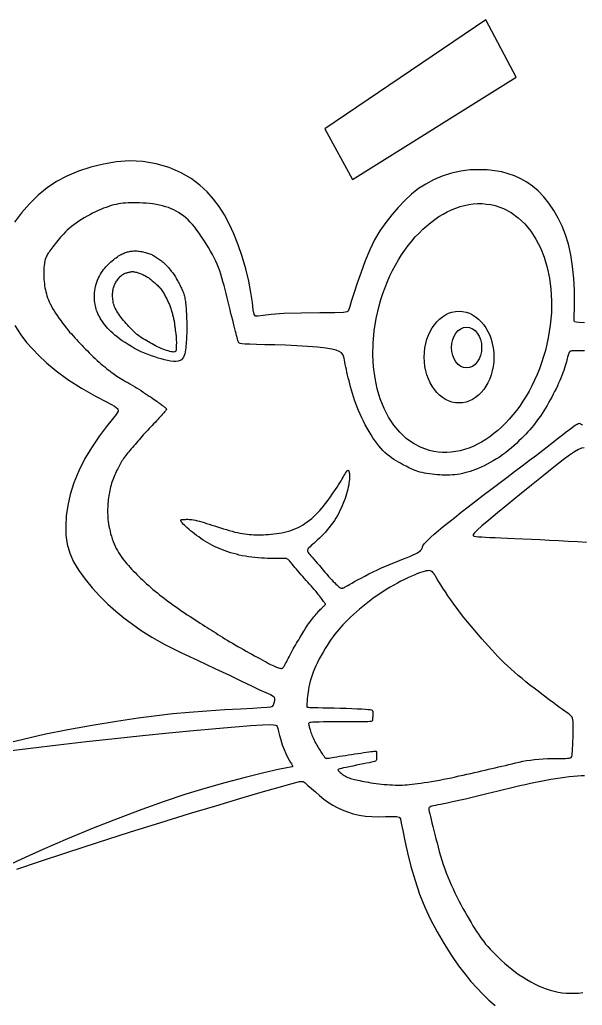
# Model space of a CAD drawing. Extents: x 22 to 188, y 36 to 263.
# Drawn here: x 82.15 to 110.46, y 213.76 to 263.35 of the extents above; entities that cross this region are included whole.
import ezdxf

# ---------------------------------------------------------------- set-up
doc = ezdxf.new("R2010")
doc.units = 0
doc.layers.add('1', color=7, linetype='Continuous')

msp = doc.modelspace()

# ---------------------------------------------------------------- linework, layer by layer
at = {"layer": '1', "color": 7, "linetype": 'Continuous'}
for points in [[(105.611, 263.349), (97.51, 257.861), (98.906, 255.304), (107.131, 260.46)], [(90.127, 246.168), (90.014, 246.154), (89.886, 246.156), (89.747, 246.171), (89.597, 246.198), (89.44, 246.235), (89.279, 246.278), (89.114, 246.326), (88.947, 246.379), (88.779, 246.437), (88.609, 246.501), (88.44, 246.571), (88.271, 246.646), (88.102, 246.727), (87.936, 246.814), (87.772, 246.907), (87.613, 247.002), (87.459, 247.1), (87.313, 247.198), (87.176, 247.295), (87.05, 247.391), (86.935, 247.483), (86.831, 247.572), (86.736, 247.659), (86.65, 247.743), (86.572, 247.827), (86.5, 247.91), (86.433, 247.993), (86.37, 248.077), (86.312, 248.161), (86.258, 248.244), (86.208, 248.327), (86.163, 248.409), (86.122, 248.489), (86.085, 248.567), (86.053, 248.643), (86.025, 248.718), (86.001, 248.793), (85.98, 248.868), (85.962, 248.947), (85.947, 249.028), (85.934, 249.114), (85.924, 249.205), (85.917, 249.301), (85.912, 249.401), (85.913, 249.505), (85.917, 249.61), (85.928, 249.718), (85.944, 249.826), (85.967, 249.934), (85.997, 250.042), (86.032, 250.148), (86.073, 250.252), (86.118, 250.354), (86.168, 250.453), (86.221, 250.548), (86.271, 250.627), (86.323, 250.703), (86.377, 250.777), (86.433, 250.847), (86.491, 250.915), (86.551, 250.98), (86.613, 251.043), (86.676, 251.104), (86.74, 251.163), (86.805, 251.221), (86.871, 251.275), (86.937, 251.327), (87.003, 251.376), (87.068, 251.421), (87.131, 251.463), (87.193, 251.5), (87.253, 251.534), (87.312, 251.563), (87.368, 251.589), (87.423, 251.612), (87.477, 251.631), (87.53, 251.648), (87.582, 251.663), (87.633, 251.675), (87.684, 251.686), (87.735, 251.696), (87.786, 251.703), (87.837, 251.709), (87.889, 251.713), (87.943, 251.715), (87.997, 251.714), (88.054, 251.712), (88.112, 251.707), (88.172, 251.7), (88.233, 251.691), (88.294, 251.681), (88.355, 251.669), (88.416, 251.655), (88.475, 251.64), (88.532, 251.624), (88.588, 251.607), (88.641, 251.59), (88.693, 251.57), (88.744, 251.55), (88.794, 251.528), (88.843, 251.504), (88.892, 251.479), (88.941, 251.452), (88.99, 251.423), (89.04, 251.392), (89.089, 251.359), (89.138, 251.325), (89.187, 251.29), (89.234, 251.255), (89.28, 251.218), (89.325, 251.182), (89.368, 251.146), (89.409, 251.109), (89.449, 251.072), (89.488, 251.035), (89.525, 250.997), (89.563, 250.958), (89.599, 250.919), (89.636, 250.878), (89.672, 250.837), (89.709, 250.794), (89.745, 250.75), (89.781, 250.705), (89.816, 250.658), (89.852, 250.611), (89.886, 250.562), (89.92, 250.511), (89.954, 250.46), (89.986, 250.407), (90.019, 250.353), (90.05, 250.298), (90.081, 250.242), (90.112, 250.186), (90.143, 250.129), (90.173, 250.071), (90.203, 250.014), (90.232, 249.956), (90.261, 249.898), (90.289, 249.84), (90.316, 249.783), (90.341, 249.725), (90.365, 249.667), (90.387, 249.61), (90.407, 249.552), (90.425, 249.494), (90.441, 249.435), (90.456, 249.374), (90.469, 249.311), (90.481, 249.244), (90.491, 249.173), (90.501, 249.097), (90.51, 249.016), (90.518, 248.93), (90.525, 248.841), (90.531, 248.75), (90.536, 248.656), (90.541, 248.562), (90.546, 248.468), (90.55, 248.375), (90.553, 248.284), (90.556, 248.194), (90.558, 248.105), (90.56, 248.017), (90.561, 247.927), (90.561, 247.837), (90.561, 247.745), (90.559, 247.651), (90.557, 247.554), (90.554, 247.454), (90.549, 247.353), (90.544, 247.25), (90.537, 247.146), (90.529, 247.042), (90.519, 246.938), (90.508, 246.834), (90.495, 246.732), (90.479, 246.633), (90.458, 246.538), (90.431, 246.45), (90.395, 246.371), (90.35, 246.301), (90.294, 246.244), (90.224, 246.2), (90.127, 246.168)], [(89.844, 246.634), (89.78, 246.645), (89.706, 246.662), (89.626, 246.683), (89.54, 246.71), (89.45, 246.741), (89.359, 246.776), (89.267, 246.814), (89.176, 246.855), (89.084, 246.898), (88.993, 246.943), (88.902, 246.99), (88.812, 247.038), (88.722, 247.087), (88.633, 247.136), (88.545, 247.186), (88.458, 247.236), (88.372, 247.288), (88.289, 247.342), (88.208, 247.397), (88.129, 247.454), (88.053, 247.513), (87.98, 247.575), (87.909, 247.639), (87.84, 247.705), (87.772, 247.774), (87.705, 247.844), (87.638, 247.916), (87.572, 247.989), (87.505, 248.065), (87.44, 248.141), (87.376, 248.218), (87.314, 248.295), (87.253, 248.373), (87.196, 248.45), (87.141, 248.527), (87.09, 248.603), (87.042, 248.679), (86.999, 248.755), (86.961, 248.83), (86.927, 248.905), (86.899, 248.98), (86.877, 249.055), (86.86, 249.129), (86.848, 249.202), (86.839, 249.273), (86.834, 249.342), (86.83, 249.407), (86.829, 249.469), (86.828, 249.526), (86.829, 249.58), (86.831, 249.63), (86.835, 249.679), (86.841, 249.727), (86.849, 249.775), (86.86, 249.823), (86.872, 249.867), (86.887, 249.911), (86.903, 249.956), (86.922, 250.002), (86.944, 250.048), (86.967, 250.095), (86.993, 250.141), (87.021, 250.188), (87.051, 250.234), (87.083, 250.28), (87.118, 250.324), (87.153, 250.367), (87.19, 250.407), (87.229, 250.444), (87.268, 250.478), (87.308, 250.509), (87.348, 250.535), (87.388, 250.557), (87.428, 250.576), (87.468, 250.592), (87.507, 250.606), (87.544, 250.618), (87.58, 250.628), (87.614, 250.638), (87.646, 250.646), (87.676, 250.655), (87.705, 250.662), (87.734, 250.668), (87.763, 250.672), (87.793, 250.675), (87.825, 250.676), (87.859, 250.674), (87.896, 250.67), (87.936, 250.664), (87.978, 250.655), (88.022, 250.645), (88.067, 250.632), (88.114, 250.618), (88.161, 250.602), (88.209, 250.584), (88.258, 250.565), (88.306, 250.545), (88.354, 250.524), (88.402, 250.501), (88.449, 250.477), (88.495, 250.452), (88.54, 250.426), (88.584, 250.399), (88.626, 250.372), (88.666, 250.343), (88.707, 250.313), (88.746, 250.282), (88.785, 250.25), (88.825, 250.217), (88.865, 250.182), (88.907, 250.147), (88.949, 250.11), (88.993, 250.071), (89.037, 250.031), (89.081, 249.99), (89.124, 249.947), (89.167, 249.902), (89.208, 249.856), (89.247, 249.809), (89.284, 249.76), (89.319, 249.71), (89.352, 249.658), (89.384, 249.607), (89.414, 249.555), (89.443, 249.503), (89.471, 249.451), (89.497, 249.401), (89.523, 249.351), (89.549, 249.302), (89.573, 249.254), (89.597, 249.206), (89.62, 249.159), (89.643, 249.111), (89.664, 249.063), (89.684, 249.014), (89.704, 248.965), (89.723, 248.914), (89.741, 248.863), (89.758, 248.812), (89.775, 248.76), (89.79, 248.709), (89.806, 248.657), (89.821, 248.606), (89.835, 248.555), (89.849, 248.504), (89.862, 248.454), (89.875, 248.404), (89.887, 248.353), (89.898, 248.302), (89.908, 248.25), (89.918, 248.198), (89.926, 248.144), (89.934, 248.09), (89.942, 248.036), (89.949, 247.982), (89.956, 247.928), (89.962, 247.874), (89.969, 247.821), (89.976, 247.77), (89.984, 247.719), (89.991, 247.669), (89.999, 247.62), (90.006, 247.569), (90.014, 247.516), (90.02, 247.462), (90.025, 247.404), (90.03, 247.342), (90.033, 247.276), (90.034, 247.207), (90.035, 247.137), (90.035, 247.067), (90.034, 246.998), (90.032, 246.933), (90.03, 246.872), (90.027, 246.817), (90.024, 246.77), (90.02, 246.73), (90.013, 246.697), (90.002, 246.672), (89.986, 246.652), (89.965, 246.639), (89.936, 246.632), (89.898, 246.63), (89.844, 246.634)], [(102.687, 235.625), (102.601, 235.611), (102.503, 235.587), (102.393, 235.554), (102.271, 235.512), (102.139, 235.461), (101.995, 235.402), (101.842, 235.336), (101.68, 235.262), (101.511, 235.181), (101.337, 235.095), (101.159, 235.002), (100.979, 234.904), (100.8, 234.801), (100.621, 234.694), (100.444, 234.583), (100.268, 234.467), (100.094, 234.347), (99.922, 234.223), (99.752, 234.096), (99.583, 233.964), (99.416, 233.83), (99.253, 233.693), (99.094, 233.555), (98.941, 233.418), (98.795, 233.283), (98.658, 233.152), (98.531, 233.026), (98.414, 232.906), (98.307, 232.789), (98.206, 232.674), (98.111, 232.558), (98.017, 232.438), (97.924, 232.31), (97.828, 232.174), (97.729, 232.026), (97.627, 231.868), (97.524, 231.703), (97.423, 231.533), (97.323, 231.36), (97.229, 231.186), (97.141, 231.014), (97.06, 230.846), (96.987, 230.681), (96.922, 230.521), (96.865, 230.365), (96.814, 230.213), (96.771, 230.066), (96.734, 229.923), (96.704, 229.784), (96.68, 229.651), (96.66, 229.525), (96.645, 229.407), (96.634, 229.297), (96.625, 229.198), (96.617, 229.11), (96.612, 229.043), (96.608, 228.985), (96.605, 228.935), (96.602, 228.892), (96.601, 228.857), (96.6, 228.828), (96.601, 228.805), (96.603, 228.787), (96.606, 228.773), (96.617, 228.764), (96.642, 228.757), (96.686, 228.752), (96.755, 228.748), (96.857, 228.746), (96.996, 228.743), (97.179, 228.739), (97.41, 228.734), (97.678, 228.727), (97.971, 228.719), (98.276, 228.71), (98.581, 228.701), (98.873, 228.691), (99.139, 228.681), (99.368, 228.67), (99.548, 228.66), (99.685, 228.649), (99.783, 228.637), (99.849, 228.622), (99.89, 228.603), (99.911, 228.58), (99.919, 228.551), (99.921, 228.515), (99.92, 228.472), (99.92, 228.424), (99.918, 228.372), (99.917, 228.319), (99.915, 228.266), (99.913, 228.215), (99.911, 228.169), (99.909, 228.129), (99.905, 228.097), (99.896, 228.073), (99.874, 228.055), (99.833, 228.042), (99.768, 228.034), (99.671, 228.029), (99.537, 228.026), (99.359, 228.025), (99.134, 228.024), (98.872, 228.023), (98.585, 228.022), (98.286, 228.021), (97.987, 228.02), (97.7, 228.018), (97.439, 228.016), (97.215, 228.013), (97.039, 228.009), (96.906, 228.004), (96.812, 227.996), (96.749, 227.987), (96.711, 227.974), (96.694, 227.958), (96.689, 227.939), (96.692, 227.914), (96.697, 227.885), (96.704, 227.85), (96.712, 227.811), (96.721, 227.768), (96.733, 227.72), (96.747, 227.668), (96.763, 227.612), (96.782, 227.552), (96.803, 227.489), (96.828, 227.422), (96.855, 227.353), (96.884, 227.282), (96.916, 227.21), (96.95, 227.136), (96.986, 227.062), (97.024, 226.987), (97.064, 226.914), (97.106, 226.841), (97.148, 226.771), (97.19, 226.702), (97.231, 226.637), (97.271, 226.575), (97.309, 226.517), (97.344, 226.464), (97.376, 226.416), (97.405, 226.374), (97.431, 226.336), (97.454, 226.303), (97.474, 226.274), (97.493, 226.25), (97.509, 226.23), (97.523, 226.213), (97.536, 226.2), (97.55, 226.191), (97.568, 226.186), (97.591, 226.184), (97.623, 226.185), (97.666, 226.19), (97.722, 226.198), (97.795, 226.21), (97.886, 226.225), (97.993, 226.243), (98.115, 226.263), (98.248, 226.286), (98.391, 226.309), (98.541, 226.334), (98.696, 226.359), (98.853, 226.384), (99.011, 226.408), (99.167, 226.431), (99.317, 226.453), (99.461, 226.474), (99.594, 226.493), (99.715, 226.509), (99.821, 226.522), (99.909, 226.533), (99.978, 226.54), (100.029, 226.544), (100.065, 226.543), (100.089, 226.538), (100.103, 226.527), (100.11, 226.511), (100.112, 226.489), (100.112, 226.461), (100.112, 226.427), (100.113, 226.387), (100.113, 226.344), (100.114, 226.299), (100.114, 226.255), (100.113, 226.211), (100.112, 226.171), (100.109, 226.135), (100.104, 226.106), (100.095, 226.081), (100.077, 226.061), (100.048, 226.042), (100.003, 226.024), (99.94, 226.006), (99.855, 225.986), (99.744, 225.962), (99.607, 225.934), (99.448, 225.903), (99.274, 225.868), (99.094, 225.833), (98.915, 225.798), (98.743, 225.763), (98.587, 225.731), (98.453, 225.702), (98.347, 225.677), (98.269, 225.656), (98.215, 225.636), (98.183, 225.618), (98.169, 225.599), (98.171, 225.58), (98.186, 225.557), (98.211, 225.532), (98.243, 225.501), (98.283, 225.468), (98.327, 225.431), (98.377, 225.393), (98.43, 225.355), (98.487, 225.318), (98.545, 225.283), (98.605, 225.251), (98.666, 225.222), (98.729, 225.198), (98.793, 225.176), (98.86, 225.156), (98.931, 225.137), (99.006, 225.119), (99.087, 225.102), (99.173, 225.083), (99.266, 225.064), (99.366, 225.043), (99.471, 225.021), (99.583, 225), (99.7, 224.978), (99.822, 224.958), (99.95, 224.938), (100.082, 224.919), (100.219, 224.902), (100.358, 224.886), (100.499, 224.873), (100.641, 224.862), (100.781, 224.852), (100.918, 224.845), (101.051, 224.84), (101.179, 224.838), (101.301, 224.838), (101.417, 224.841), (101.533, 224.846), (101.649, 224.855), (101.768, 224.865), (101.894, 224.879), (102.029, 224.896), (102.175, 224.916), (102.334, 224.939), (102.505, 224.964), (102.686, 224.993), (102.876, 225.024), (103.071, 225.057), (103.271, 225.093), (103.473, 225.13), (103.675, 225.17), (103.876, 225.211), (104.075, 225.253), (104.272, 225.297), (104.466, 225.341), (104.658, 225.385), (104.847, 225.428), (105.032, 225.472), (105.215, 225.514), (105.393, 225.555), (105.569, 225.594), (105.742, 225.633), (105.913, 225.672), (106.083, 225.711), (106.252, 225.75), (106.421, 225.79), (106.59, 225.831), (106.76, 225.873), (106.931, 225.915), (107.106, 225.957), (107.285, 225.998), (107.468, 226.036), (107.658, 226.071), (107.855, 226.101), (108.06, 226.126), (108.274, 226.146), (108.492, 226.16), (108.709, 226.17), (108.92, 226.176), (109.121, 226.18), (109.306, 226.182), (109.47, 226.182), (109.609, 226.183), (109.719, 226.185), (109.802, 226.192), (109.863, 226.207), (109.904, 226.235), (109.932, 226.278), (109.948, 226.341), (109.958, 226.428), (109.965, 226.542), (109.972, 226.685), (109.98, 226.852), (109.987, 227.034), (109.995, 227.225), (110.001, 227.416), (110.005, 227.599), (110.007, 227.768), (110.007, 227.914), (110.002, 228.032), (109.992, 228.126), (109.975, 228.2), (109.948, 228.261), (109.909, 228.314), (109.856, 228.365), (109.786, 228.419), (109.699, 228.482), (109.591, 228.559), (109.465, 228.649), (109.323, 228.751), (109.166, 228.864), (108.997, 228.988), (108.817, 229.12), (108.629, 229.259), (108.434, 229.406), (108.235, 229.557), (108.033, 229.713), (107.83, 229.872), (107.628, 230.034), (107.429, 230.197), (107.234, 230.36), (107.045, 230.522), (106.865, 230.682), (106.693, 230.84), (106.529, 230.997), (106.371, 231.154), (106.216, 231.314), (106.061, 231.477), (105.906, 231.646), (105.747, 231.822), (105.582, 232.006), (105.411, 232.201), (105.233, 232.404), (105.052, 232.614), (104.869, 232.83), (104.686, 233.05), (104.505, 233.273), (104.329, 233.496), (104.159, 233.719), (103.998, 233.94), (103.845, 234.155), (103.703, 234.364), (103.571, 234.562), (103.45, 234.748), (103.342, 234.92), (103.246, 235.074), (103.164, 235.208), (103.096, 235.32), (103.038, 235.412), (102.989, 235.485), (102.945, 235.541), (102.904, 235.581), (102.861, 235.609), (102.814, 235.624), (102.76, 235.629), (102.687, 235.625)]]:
    msp.add_lwpolyline(points, close=True, dxfattribs=at)
for points in [[(110.567, 248.102), (110.308, 248.109), (110.149, 248.123), (110.073, 248.154), (110.049, 248.211), (110.048, 248.31), (110.057, 248.485), (110.068, 248.775), (110.073, 249.205), (110.063, 249.739), (110.031, 250.329), (109.969, 250.93), (109.879, 251.512), (109.762, 252.05), (109.62, 252.529), (109.451, 252.96), (109.254, 253.364), (109.027, 253.756), (108.777, 254.125), (108.513, 254.456), (108.242, 254.735), (107.962, 254.969), (107.672, 255.168), (107.37, 255.34), (107.058, 255.486), (106.737, 255.603), (106.408, 255.69), (106.061, 255.75), (105.683, 255.788), (105.265, 255.804), (104.817, 255.79), (104.35, 255.732), (103.878, 255.623), (103.416, 255.471), (102.981, 255.288), (102.584, 255.083), (102.218, 254.849), (101.871, 254.576), (101.532, 254.258), (101.201, 253.904), (100.881, 253.53), (100.573, 253.145), (100.282, 252.735), (100.011, 252.281), (99.764, 251.773), (99.537, 251.223), (99.327, 250.653), (99.132, 250.089), (98.964, 249.577), (98.836, 249.173), (98.759, 248.913), (98.716, 248.767), (98.688, 248.692), (98.637, 248.648), (98.453, 248.622), (98.013, 248.609), (97.248, 248.601), (96.32, 248.589), (95.45, 248.562), (94.812, 248.516), (94.396, 248.466), (94.146, 248.433), (94.01, 248.44), (93.943, 248.53), (93.905, 248.747), (93.86, 249.122), (93.79, 249.622), (93.683, 250.2), (93.532, 250.812), (93.345, 251.429), (93.138, 252.022), (92.921, 252.572), (92.694, 253.074), (92.453, 253.53), (92.192, 253.945), (91.905, 254.327), (91.583, 254.687), (91.216, 255.031), (90.788, 255.354), (90.279, 255.649), (89.681, 255.905), (89.023, 256.103), (88.345, 256.223), (87.678, 256.25), (87.023, 256.198), (86.375, 256.084), (85.731, 255.924), (85.108, 255.723), (84.529, 255.482), (84.008, 255.204), (83.532, 254.883), (83.083, 254.513), (82.648, 254.092), (82.244, 253.638), (81.893, 253.168)], [(110.568, 246.693), (110.421, 246.695), (110.285, 246.695), (110.166, 246.693), (110.07, 246.691), (109.994, 246.687), (109.937, 246.683), (109.894, 246.676), (109.863, 246.668), (109.841, 246.657), (109.826, 246.644), (109.814, 246.628), (109.803, 246.608), (109.792, 246.584), (109.781, 246.555), (109.769, 246.519), (109.756, 246.477), (109.741, 246.427), (109.725, 246.368), (109.706, 246.299), (109.685, 246.22), (109.66, 246.131), (109.632, 246.033), (109.601, 245.928), (109.566, 245.816), (109.527, 245.699), (109.484, 245.576), (109.437, 245.45), (109.386, 245.321), (109.33, 245.189), (109.27, 245.055), (109.207, 244.92), (109.14, 244.782), (109.071, 244.643), (108.998, 244.503), (108.923, 244.362), (108.846, 244.221), (108.767, 244.08), (108.686, 243.939), (108.603, 243.801), (108.52, 243.665), (108.436, 243.533), (108.351, 243.404), (108.266, 243.28), (108.18, 243.162), (108.094, 243.048), (108.006, 242.937), (107.916, 242.828), (107.822, 242.72), (107.724, 242.612), (107.621, 242.502), (107.512, 242.39), (107.397, 242.274), (107.275, 242.155), (107.148, 242.034), (107.016, 241.914), (106.878, 241.794), (106.737, 241.676), (106.591, 241.561), (106.442, 241.451), (106.291, 241.346), (106.138, 241.247), (105.983, 241.154), (105.829, 241.066), (105.676, 240.985), (105.524, 240.909), (105.375, 240.839), (105.229, 240.776), (105.088, 240.718), (104.95, 240.667), (104.816, 240.621), (104.685, 240.581), (104.556, 240.546), (104.429, 240.516), (104.303, 240.491), (104.177, 240.471), (104.052, 240.455), (103.926, 240.444), (103.8, 240.436), (103.673, 240.433), (103.547, 240.433), (103.419, 240.436), (103.29, 240.443), (103.161, 240.453), (103.031, 240.466), (102.9, 240.481), (102.772, 240.499), (102.645, 240.519), (102.523, 240.541), (102.406, 240.566), (102.295, 240.592), (102.193, 240.62), (102.098, 240.65), (102.01, 240.682), (101.928, 240.716), (101.848, 240.753), (101.768, 240.791), (101.688, 240.833), (101.603, 240.878), (101.514, 240.925), (101.417, 240.976), (101.314, 241.031), (101.206, 241.091), (101.094, 241.155), (100.981, 241.225), (100.866, 241.301), (100.753, 241.383), (100.641, 241.473), (100.532, 241.57), (100.426, 241.675), (100.323, 241.787), (100.222, 241.907), (100.123, 242.035), (100.025, 242.171), (99.927, 242.315), (99.83, 242.467), (99.734, 242.627), (99.638, 242.794), (99.544, 242.966), (99.452, 243.142), (99.364, 243.32), (99.28, 243.5), (99.201, 243.68), (99.127, 243.859), (99.061, 244.035), (99, 244.208), (98.945, 244.379), (98.894, 244.546), (98.848, 244.709), (98.805, 244.87), (98.764, 245.026), (98.726, 245.179), (98.689, 245.327), (98.653, 245.471), (98.62, 245.611), (98.589, 245.745), (98.56, 245.873), (98.534, 245.996), (98.512, 246.112), (98.492, 246.221), (98.475, 246.323), (98.451, 246.418), (98.409, 246.506), (98.338, 246.586), (98.229, 246.658), (98.07, 246.723), (97.851, 246.78), (97.562, 246.83), (97.138, 246.876), (97.138, 246.876), (96.638, 246.914), (96.093, 246.944), (95.532, 246.967), (94.986, 246.985), (94.486, 246.999), (94.061, 247.01), (93.735, 247.02), (93.5, 247.03), (93.34, 247.043), (93.239, 247.061), (93.183, 247.084), (93.155, 247.117), (93.141, 247.16), (93.127, 247.214), (93.11, 247.282), (93.092, 247.361), (93.07, 247.452), (93.045, 247.554), (93.017, 247.668), (92.985, 247.793), (92.95, 247.929), (92.912, 248.076), (92.871, 248.233), (92.827, 248.399), (92.782, 248.575), (92.735, 248.76), (92.686, 248.953), (92.637, 249.154), (92.588, 249.36), (92.537, 249.568), (92.486, 249.776), (92.434, 249.981), (92.381, 250.18), (92.328, 250.369), (92.273, 250.549), (92.217, 250.719), (92.157, 250.883), (92.092, 251.044), (92.021, 251.204), (91.943, 251.367), (91.856, 251.535), (91.759, 251.71), (91.653, 251.89), (91.542, 252.073), (91.426, 252.254), (91.308, 252.431), (91.189, 252.601), (91.073, 252.76), (90.959, 252.908), (90.847, 253.043), (90.736, 253.167), (90.624, 253.281), (90.509, 253.386), (90.39, 253.483), (90.266, 253.573), (90.151, 253.647), (90.03, 253.717), (89.904, 253.781), (89.772, 253.84), (89.634, 253.894), (89.49, 253.942), (89.34, 253.985), (89.184, 254.022), (89.022, 254.052), (88.856, 254.077), (88.687, 254.097), (88.519, 254.112), (88.352, 254.123), (88.189, 254.13), (88.031, 254.134), (87.881, 254.135), (87.739, 254.134), (87.606, 254.13), (87.479, 254.123), (87.357, 254.113), (87.238, 254.098), (87.12, 254.08), (87.002, 254.056), (86.882, 254.028), (86.76, 253.993), (86.634, 253.954), (86.505, 253.909), (86.374, 253.859), (86.24, 253.804), (86.103, 253.743), (85.965, 253.679), (85.824, 253.609), (85.683, 253.535), (85.54, 253.458), (85.399, 253.376), (85.26, 253.292), (85.125, 253.206), (84.995, 253.118), (84.871, 253.029), (84.754, 252.94), (84.647, 252.85), (84.547, 252.761), (84.455, 252.672), (84.369, 252.583), (84.289, 252.496), (84.213, 252.409), (84.142, 252.324), (84.073, 252.24), (84.007, 252.158), (83.943, 252.078), (83.883, 252.001), (83.825, 251.926), (83.771, 251.854), (83.72, 251.786), (83.673, 251.721), (83.631, 251.661), (83.593, 251.604), (83.559, 251.551), (83.528, 251.499), (83.501, 251.448), (83.478, 251.395), (83.457, 251.339), (83.438, 251.278), (83.422, 251.212), (83.407, 251.139), (83.394, 251.06), (83.383, 250.974), (83.374, 250.884), (83.367, 250.79), (83.363, 250.692), (83.361, 250.591), (83.362, 250.489), (83.365, 250.385), (83.372, 250.281), (83.381, 250.176), (83.393, 250.071), (83.408, 249.967), (83.426, 249.863), (83.446, 249.76), (83.469, 249.658), (83.496, 249.558), (83.525, 249.459), (83.559, 249.359), (83.597, 249.258), (83.641, 249.156), (83.69, 249.05), (83.747, 248.941), (83.81, 248.827), (83.881, 248.708), (83.959, 248.585), (84.041, 248.459), (84.128, 248.333), (84.218, 248.207), (84.309, 248.083), (84.401, 247.962), (84.491, 247.847), (84.58, 247.738), (84.667, 247.635), (84.753, 247.536), (84.838, 247.441), (84.923, 247.347), (85.009, 247.255), (85.096, 247.163), (85.185, 247.07), (85.276, 246.975), (85.368, 246.878), (85.463, 246.78), (85.558, 246.682), (85.655, 246.584), (85.753, 246.487), (85.851, 246.392), (85.95, 246.299), (86.048, 246.208), (86.146, 246.121), (86.243, 246.037), (86.338, 245.957), (86.43, 245.88), (86.519, 245.808), (86.604, 245.74), (86.685, 245.677), (86.761, 245.619), (86.834, 245.565), (86.905, 245.514), (86.976, 245.464), (87.048, 245.416), (87.123, 245.367), (87.203, 245.317), (87.289, 245.265), (87.382, 245.209), (87.482, 245.151), (87.588, 245.09), (87.697, 245.026), (87.809, 244.961), (87.923, 244.894), (88.037, 244.826), (88.15, 244.757), (88.261, 244.687), (88.369, 244.617), (88.473, 244.549), (88.574, 244.481), (88.67, 244.415), (88.762, 244.352), (88.847, 244.293), (88.927, 244.237), (89, 244.185), (89.066, 244.138), (89.127, 244.094), (89.182, 244.054), (89.232, 244.018), (89.278, 243.984), (89.319, 243.954), (89.357, 243.926), (89.391, 243.9), (89.422, 243.876), (89.449, 243.855), (89.473, 243.835), (89.493, 243.816), (89.509, 243.8), (89.522, 243.784), (89.53, 243.77), (89.535, 243.757), (89.536, 243.744), (89.532, 243.731), (89.524, 243.715), (89.511, 243.697), (89.493, 243.675), (89.469, 243.648), (89.441, 243.615), (89.407, 243.576), (89.367, 243.531), (89.323, 243.48), (89.273, 243.424), (89.22, 243.363), (89.162, 243.299), (89.1, 243.231), (89.034, 243.161), (88.965, 243.088), (88.894, 243.013), (88.82, 242.937), (88.745, 242.859), (88.669, 242.78), (88.593, 242.7), (88.517, 242.62), (88.443, 242.539), (88.369, 242.458), (88.298, 242.378), (88.228, 242.298), (88.159, 242.218), (88.091, 242.139), (88.024, 242.06), (87.958, 241.982), (87.893, 241.905), (87.828, 241.83), (87.764, 241.755), (87.702, 241.682), (87.642, 241.61), (87.583, 241.54), (87.528, 241.471), (87.475, 241.403), (87.426, 241.338), (87.381, 241.273), (87.339, 241.21), (87.3, 241.148), (87.263, 241.085), (87.227, 241.022), (87.192, 240.958), (87.157, 240.892), (87.122, 240.824), (87.085, 240.753), (87.048, 240.679), (87.011, 240.603), (86.974, 240.525), (86.937, 240.445), (86.901, 240.364), (86.867, 240.281), (86.835, 240.196), (86.804, 240.11), (86.776, 240.023), (86.75, 239.936), (86.726, 239.847), (86.704, 239.757), (86.684, 239.667), (86.666, 239.576), (86.649, 239.485), (86.634, 239.392), (86.621, 239.3), (86.61, 239.206), (86.6, 239.112), (86.592, 239.017), (86.585, 238.921), (86.581, 238.824), (86.578, 238.725), (86.576, 238.626), (86.577, 238.525), (86.58, 238.423), (86.586, 238.318), (86.595, 238.21), (86.607, 238.098), (86.623, 237.984), (86.643, 237.865), (86.668, 237.742), (86.697, 237.615), (86.73, 237.487), (86.767, 237.358), (86.809, 237.23), (86.853, 237.103), (86.902, 236.98), (86.954, 236.861), (87.01, 236.747), (87.068, 236.638), (87.13, 236.534), (87.194, 236.433), (87.261, 236.336), (87.33, 236.242), (87.401, 236.15), (87.474, 236.06), (87.549, 235.97), (87.626, 235.882), (87.705, 235.794), (87.786, 235.706), (87.869, 235.618), (87.956, 235.529), (88.045, 235.439), (88.138, 235.348), (88.233, 235.256), (88.332, 235.162), (88.434, 235.067), (88.537, 234.972), (88.643, 234.876), (88.75, 234.782), (88.859, 234.688), (88.969, 234.595), (89.079, 234.504), (89.19, 234.414), (89.303, 234.325), (89.418, 234.236), (89.535, 234.148), (89.655, 234.059), (89.779, 233.969), (89.907, 233.878), (90.039, 233.785), (90.174, 233.692), (90.312, 233.598), (90.45, 233.504), (90.588, 233.412), (90.725, 233.321), (90.859, 233.233), (90.989, 233.149), (91.114, 233.068), (91.235, 232.99), (91.353, 232.915), (91.467, 232.842), (91.579, 232.771), (91.69, 232.701), (91.8, 232.632), (91.909, 232.563), (92.02, 232.493), (92.131, 232.423), (92.244, 232.351), (92.359, 232.279), (92.477, 232.205), (92.599, 232.131), (92.724, 232.055), (92.854, 231.977), (92.988, 231.898), (93.127, 231.817), (93.268, 231.737), (93.411, 231.656), (93.553, 231.575), (93.695, 231.496), (93.835, 231.419), (93.972, 231.343), (94.104, 231.271), (94.231, 231.202), (94.353, 231.136), (94.469, 231.074), (94.578, 231.016), (94.68, 230.963), (94.775, 230.914), (94.862, 230.871), (94.941, 230.834), (95.012, 230.801), (95.075, 230.774), (95.132, 230.752), (95.182, 230.735), (95.226, 230.722), (95.265, 230.714), (95.299, 230.71), (95.328, 230.71), (95.354, 230.714), (95.378, 230.725), (95.4, 230.742), (95.423, 230.767), (95.447, 230.8), (95.473, 230.842), (95.502, 230.895), (95.535, 230.959), (95.573, 231.032), (95.614, 231.113), (95.659, 231.201), (95.706, 231.294), (95.756, 231.391), (95.807, 231.49), (95.86, 231.588), (95.915, 231.687), (95.97, 231.783), (96.025, 231.879), (96.081, 231.973), (96.136, 232.065), (96.191, 232.155), (96.245, 232.243), (96.297, 232.33), (96.348, 232.414), (96.397, 232.496), (96.446, 232.576), (96.494, 232.655), (96.542, 232.732), (96.591, 232.808), (96.641, 232.883), (96.691, 232.957), (96.744, 233.031), (96.797, 233.104), (96.851, 233.175), (96.906, 233.244), (96.96, 233.311), (97.013, 233.376), (97.065, 233.437), (97.116, 233.495), (97.164, 233.549), (97.21, 233.6), (97.253, 233.646), (97.294, 233.688), (97.331, 233.726), (97.366, 233.761), (97.398, 233.791), (97.427, 233.818), (97.452, 233.841), (97.474, 233.86), (97.492, 233.877), (97.507, 233.891), (97.519, 233.904), (97.527, 233.916), (97.532, 233.927), (97.534, 233.938), (97.532, 233.949), (97.527, 233.962), (97.518, 233.978), (97.505, 233.997), (97.488, 234.02), (97.466, 234.048), (97.44, 234.082), (97.409, 234.123), (97.372, 234.172), (97.331, 234.227), (97.285, 234.29), (97.234, 234.358), (97.177, 234.432), (97.116, 234.51), (97.05, 234.593), (96.978, 234.679), (96.902, 234.768), (96.822, 234.859), (96.738, 234.951), (96.652, 235.046), (96.566, 235.141), (96.479, 235.236), (96.393, 235.331), (96.309, 235.426), (96.227, 235.519), (96.149, 235.611), (96.075, 235.699), (96.005, 235.782), (95.941, 235.861), (95.882, 235.933), (95.829, 235.997), (95.783, 236.054), (95.744, 236.101), (95.71, 236.139), (95.681, 236.169), (95.654, 236.193), (95.629, 236.211), (95.603, 236.224), (95.575, 236.233), (95.544, 236.239), (95.507, 236.242), (95.465, 236.244), (95.415, 236.244), (95.356, 236.243), (95.288, 236.242), (95.208, 236.241), (95.117, 236.239), (95.012, 236.239), (94.893, 236.24), (94.761, 236.242), (94.619, 236.246), (94.469, 236.252), (94.313, 236.26), (94.153, 236.272), (93.99, 236.286), (93.828, 236.305), (93.668, 236.327), (93.51, 236.353), (93.355, 236.382), (93.203, 236.414), (93.054, 236.45), (92.908, 236.489), (92.765, 236.53), (92.627, 236.574), (92.492, 236.62), (92.361, 236.668), (92.232, 236.719), (92.107, 236.773), (91.983, 236.83), (91.862, 236.891), (91.742, 236.954), (91.623, 237.022), (91.504, 237.093), (91.387, 237.168), (91.272, 237.245), (91.159, 237.323), (91.05, 237.402), (90.945, 237.482), (90.845, 237.56), (90.75, 237.638), (90.661, 237.713), (90.579, 237.785), (90.505, 237.853), (90.439, 237.916), (90.382, 237.975), (90.335, 238.027), (90.298, 238.072), (90.272, 238.11), (90.257, 238.139), (90.254, 238.162), (90.26, 238.178), (90.275, 238.189), (90.297, 238.196), (90.327, 238.201), (90.363, 238.203), (90.403, 238.205), (90.448, 238.208), (90.497, 238.21), (90.55, 238.212), (90.609, 238.211), (90.674, 238.209), (90.744, 238.204), (90.821, 238.195), (90.905, 238.182), (90.996, 238.163), (91.094, 238.141), (91.199, 238.113), (91.311, 238.082), (91.429, 238.047), (91.553, 238.009), (91.684, 237.968), (91.82, 237.925), (91.961, 237.879), (92.107, 237.832), (92.255, 237.784), (92.404, 237.737), (92.553, 237.691), (92.699, 237.648), (92.842, 237.608), (92.979, 237.572), (93.111, 237.541), (93.236, 237.514), (93.358, 237.492), (93.476, 237.474), (93.591, 237.459), (93.706, 237.448), (93.82, 237.44), (93.936, 237.434), (94.053, 237.431), (94.173, 237.43), (94.295, 237.431), (94.419, 237.435), (94.545, 237.441), (94.673, 237.45), (94.803, 237.462), (94.934, 237.476), (95.067, 237.493), (95.201, 237.514), (95.336, 237.538), (95.471, 237.567), (95.606, 237.6), (95.74, 237.638), (95.873, 237.683), (96.004, 237.733), (96.133, 237.79), (96.259, 237.854), (96.383, 237.923), (96.504, 237.998), (96.622, 238.079), (96.736, 238.164), (96.847, 238.255), (96.954, 238.349), (97.058, 238.447), (97.158, 238.549), (97.255, 238.655), (97.349, 238.764), (97.441, 238.875), (97.531, 238.99), (97.62, 239.108), (97.708, 239.228), (97.795, 239.35), (97.88, 239.472), (97.964, 239.595), (98.044, 239.715), (98.122, 239.833), (98.194, 239.946), (98.262, 240.054), (98.323, 240.154), (98.378, 240.246), (98.427, 240.33), (98.47, 240.405), (98.508, 240.471), (98.542, 240.528), (98.572, 240.576), (98.598, 240.615), (98.622, 240.644), (98.643, 240.664), (98.662, 240.675), (98.68, 240.676), (98.695, 240.668), (98.708, 240.651), (98.719, 240.626), (98.728, 240.591), (98.736, 240.549), (98.741, 240.497), (98.745, 240.438), (98.747, 240.371), (98.745, 240.298), (98.741, 240.217), (98.733, 240.13), (98.721, 240.037), (98.706, 239.939), (98.686, 239.836), (98.661, 239.728), (98.632, 239.616), (98.6, 239.501), (98.563, 239.383), (98.522, 239.263), (98.478, 239.141), (98.431, 239.018), (98.38, 238.895), (98.325, 238.771), (98.266, 238.647), (98.204, 238.523), (98.136, 238.399), (98.064, 238.276), (97.987, 238.154), (97.905, 238.032), (97.817, 237.912), (97.725, 237.793), (97.629, 237.678), (97.532, 237.566), (97.434, 237.458), (97.336, 237.356), (97.239, 237.26), (97.146, 237.171), (97.056, 237.09), (96.971, 237.016), (96.893, 236.949), (96.823, 236.887), (96.761, 236.832), (96.71, 236.781), (96.67, 236.735), (96.644, 236.693), (96.63, 236.654), (96.63, 236.616), (96.643, 236.578), (96.668, 236.536), (96.705, 236.49), (96.752, 236.436), (96.81, 236.373), (96.877, 236.299), (96.953, 236.212), (97.036, 236.114), (97.125, 236.008), (97.218, 235.896), (97.314, 235.781), (97.41, 235.666), (97.506, 235.552), (97.6, 235.444), (97.69, 235.342), (97.775, 235.248), (97.856, 235.162), (97.932, 235.083), (98.002, 235.013), (98.066, 234.95), (98.123, 234.897), (98.174, 234.852), (98.217, 234.816), (98.255, 234.788), (98.287, 234.768), (98.315, 234.754), (98.34, 234.746), (98.363, 234.744), (98.385, 234.745), (98.407, 234.751), (98.43, 234.759), (98.458, 234.771), (98.492, 234.789), (98.536, 234.813), (98.593, 234.845), (98.665, 234.887), (98.755, 234.938), (98.867, 235.002), (99.002, 235.077), (99.158, 235.163), (99.333, 235.258), (99.523, 235.359), (99.726, 235.463), (99.94, 235.57), (100.16, 235.676), (100.385, 235.779), (100.612, 235.877), (100.837, 235.97), (101.057, 236.058), (101.268, 236.141), (101.467, 236.218), (101.65, 236.291), (101.815, 236.357), (101.957, 236.418), (102.075, 236.474), (102.17, 236.524), (102.244, 236.571), (102.3, 236.613), (102.342, 236.653), (102.372, 236.69), (102.392, 236.725), (102.406, 236.759), (102.416, 236.793), (102.428, 236.83), (102.446, 236.873), (102.477, 236.926), (102.527, 236.993), (102.599, 237.077), (102.7, 237.181), (102.836, 237.309), (103.01, 237.463), (103.221, 237.643), (103.466, 237.846), (103.741, 238.069), (104.044, 238.311), (104.372, 238.57), (104.721, 238.842), (105.09, 239.126), (105.473, 239.419), (105.867, 239.719), (106.266, 240.021), (106.665, 240.321), (107.058, 240.618), (107.44, 240.906), (107.806, 241.183), (108.15, 241.445), (108.468, 241.689), (108.76, 241.914), (109.024, 242.119), (109.262, 242.304), (109.474, 242.469), (109.658, 242.612), (109.816, 242.733), (109.948, 242.832), (110.054, 242.908), (110.137, 242.964), (110.2, 243.003), (110.248, 243.027), (110.283, 243.039), (110.309, 243.041), (110.33, 243.037), (110.35, 243.029), (110.371, 243.019), (110.396, 243.007), (110.429, 242.989), (110.471, 242.966)], [(81.912, 247.964), (82.209, 247.494), (82.496, 247.115), (82.79, 246.789), (83.119, 246.461), (83.508, 246.088), (83.983, 245.677), (84.568, 245.243), (85.262, 244.808), (85.964, 244.413), (86.549, 244.102), (86.922, 243.901), (87.095, 243.77), (87.112, 243.647), (87.012, 243.478), (86.812, 243.232), (86.526, 242.884), (86.174, 242.418), (85.794, 241.864), (85.432, 241.264), (85.123, 240.655), (84.876, 240.052), (84.691, 239.468), (84.567, 238.913), (84.495, 238.387), (84.468, 237.888), (84.48, 237.414), (84.543, 236.959), (84.668, 236.515), (84.867, 236.078), (85.13, 235.642), (85.447, 235.205), (85.804, 234.766), (86.189, 234.338), (86.588, 233.94), (86.99, 233.583), (87.399, 233.255), (87.822, 232.938), (88.272, 232.618), (88.797, 232.28), (89.448, 231.913), (90.253, 231.512), (91.131, 231.101), (91.977, 230.71), (92.705, 230.366), (93.31, 230.073), (93.812, 229.831), (94.222, 229.64), (94.542, 229.495), (94.768, 229.392), (94.901, 229.321), (94.961, 229.26), (94.976, 229.184), (94.967, 229.075), (94.942, 228.955), (94.907, 228.852), (94.859, 228.788), (94.769, 228.754), (94.598, 228.736), (94.311, 228.72), (93.876, 228.699), (93.265, 228.667), (92.47, 228.621), (91.574, 228.564), (90.682, 228.497), (89.862, 228.423), (89.045, 228.33), (88.122, 228.204), (87.023, 228.037), (85.806, 227.835), (84.568, 227.611), (83.392, 227.376), (82.324, 227.139), (81.399, 226.909)], [(110.553, 241.804), (110.426, 241.79), (110.27, 241.729), (110.072, 241.614), (109.819, 241.438), (109.496, 241.196), (109.032, 240.836), (109.032, 240.836), (108.491, 240.407), (107.905, 239.936), (107.306, 239.45), (106.726, 238.976), (106.197, 238.54), (105.751, 238.168), (105.414, 237.881), (105.179, 237.673), (105.035, 237.53), (104.97, 237.439), (104.97, 237.387), (105.024, 237.361), (105.119, 237.348), (105.246, 237.338), (105.403, 237.327), (105.592, 237.316), (105.814, 237.304), (106.072, 237.291), (106.366, 237.278), (106.698, 237.263), (107.067, 237.246), (107.47, 237.228), (107.9, 237.209), (108.349, 237.188), (108.812, 237.165), (109.282, 237.141), (109.752, 237.116), (110.217, 237.089), (110.676, 237.061)], [(81.45, 226.538), (82.69, 226.699), (84.082, 226.871), (85.516, 227.035), (86.945, 227.189), (88.338, 227.333), (89.665, 227.466), (90.899, 227.586), (92.016, 227.688), (92.987, 227.77), (93.782, 227.83), (94.368, 227.867), (94.731, 227.88), (94.924, 227.875), (95.018, 227.859), (95.074, 227.834), (95.113, 227.785), (95.144, 227.692), (95.18, 227.54), (95.225, 227.342), (95.286, 227.114), (95.365, 226.872), (95.457, 226.635), (95.549, 226.42), (95.635, 226.239), (95.71, 226.095), (95.774, 225.983), (95.825, 225.901), (95.862, 225.842), (95.883, 225.803), (95.887, 225.777), (95.875, 225.761), (95.845, 225.752), (95.779, 225.742), (95.589, 225.707), (95.164, 225.617), (94.436, 225.449), (93.495, 225.221), (92.472, 224.955), (91.466, 224.67), (90.464, 224.36), (89.42, 224.01), (88.3, 223.612), (87.104, 223.164), (85.845, 222.668), (84.55, 222.132), (83.31, 221.598), (82.237, 221.114), (81.417, 220.721)], [(110.58, 225.306), (110.404, 225.304), (110.404, 225.304), (110.214, 225.295), (110.013, 225.278), (109.801, 225.255), (109.58, 225.226), (109.35, 225.192), (109.114, 225.154), (108.872, 225.113), (108.625, 225.069), (108.372, 225.022), (108.115, 224.971), (107.854, 224.917), (107.589, 224.86), (107.321, 224.8), (107.049, 224.736), (106.775, 224.67), (106.499, 224.603), (106.221, 224.534), (105.944, 224.464), (105.666, 224.395), (105.39, 224.327), (105.115, 224.26), (104.845, 224.196), (104.583, 224.134), (104.331, 224.077), (104.093, 224.023), (103.871, 223.975), (103.669, 223.933), (103.488, 223.896), (103.33, 223.865), (103.192, 223.839), (103.075, 223.816), (102.976, 223.795), (102.897, 223.775), (102.834, 223.755), (102.789, 223.735), (102.759, 223.709), (102.743, 223.676), (102.74, 223.631), (102.747, 223.57), (102.764, 223.49), (102.788, 223.388), (102.82, 223.259), (102.857, 223.108), (102.898, 222.938), (102.944, 222.753), (102.993, 222.555), (103.044, 222.35), (103.097, 222.139), (103.151, 221.928), (103.207, 221.715), (103.265, 221.501), (103.327, 221.285), (103.394, 221.067), (103.466, 220.846), (103.544, 220.622), (103.618, 220.424), (103.697, 220.224), (103.781, 220.023), (103.869, 219.821), (103.961, 219.619), (104.056, 219.418), (104.153, 219.218), (104.253, 219.019), (104.355, 218.824), (104.458, 218.632), (104.561, 218.444), (104.664, 218.262), (104.765, 218.086), (104.865, 217.917), (104.961, 217.758), (105.055, 217.607), (105.144, 217.467), (105.231, 217.334), (105.318, 217.208), (105.407, 217.086), (105.5, 216.965), (105.599, 216.843), (105.706, 216.719), (105.823, 216.589), (105.952, 216.453), (106.093, 216.311), (106.243, 216.164), (106.402, 216.016), (106.569, 215.867), (106.742, 215.719), (106.921, 215.574), (107.104, 215.433), (107.29, 215.298), (107.479, 215.17), (107.67, 215.05), (107.864, 214.937), (108.058, 214.833), (108.254, 214.738), (108.451, 214.653), (108.648, 214.579), (108.845, 214.516), (109.042, 214.463), (109.241, 214.422), (109.442, 214.391), (109.644, 214.371), (109.849, 214.362), (110.058, 214.363), (110.27, 214.375), (110.486, 214.398)], [(82.015, 220.606), (83.153, 220.993), (84.53, 221.451), (86.07, 221.954), (87.677, 222.469), (89.248, 222.962), (90.699, 223.405), (92.021, 223.801), (93.224, 224.157), (94.306, 224.477), (95.208, 224.742), (95.863, 224.926), (96.233, 225.013), (96.41, 225.013), (96.516, 224.944), (96.653, 224.825), (96.829, 224.67), (97.03, 224.494), (97.244, 224.31), (97.464, 224.131), (97.685, 223.968), (97.906, 223.83), (98.133, 223.711), (98.376, 223.602), (98.642, 223.496), (98.929, 223.4), (99.232, 223.324), (99.546, 223.277), (99.871, 223.254), (100.211, 223.247), (100.558, 223.251), (100.874, 223.256), (101.113, 223.255), (101.245, 223.231), (101.307, 223.138), (101.352, 222.923), (101.424, 222.549), (101.53, 222.037), (101.67, 221.423), (101.842, 220.744), (102.045, 220.038), (102.278, 219.344), (102.539, 218.691), (102.831, 218.069), (103.157, 217.459), (103.516, 216.85), (103.885, 216.27), (104.24, 215.752), (104.562, 215.321), (104.861, 214.958), (105.152, 214.632), (105.451, 214.319), (105.759, 214.022), (106.078, 213.751)]]:
    msp.add_lwpolyline(points, dxfattribs=at)
for centre, major_axis, ratio, start_param, end_param in [((104.423, 247.834), (1.65, 6.16), 0.678897, 1.570796326794908, 7.853981633974493), ((104.259, 246.372), (0, 2.308), 0.76, 1.570796326794897, 7.853981633974482), ((104.639, 246.854), (0, 1.026), 0.74, 1.570796326794897, 7.853981633974482)]:
    msp.add_ellipse(centre, major_axis=major_axis, ratio=ratio, start_param=start_param, end_param=end_param, dxfattribs=at)

doc.saveas('drawing.dxf')
